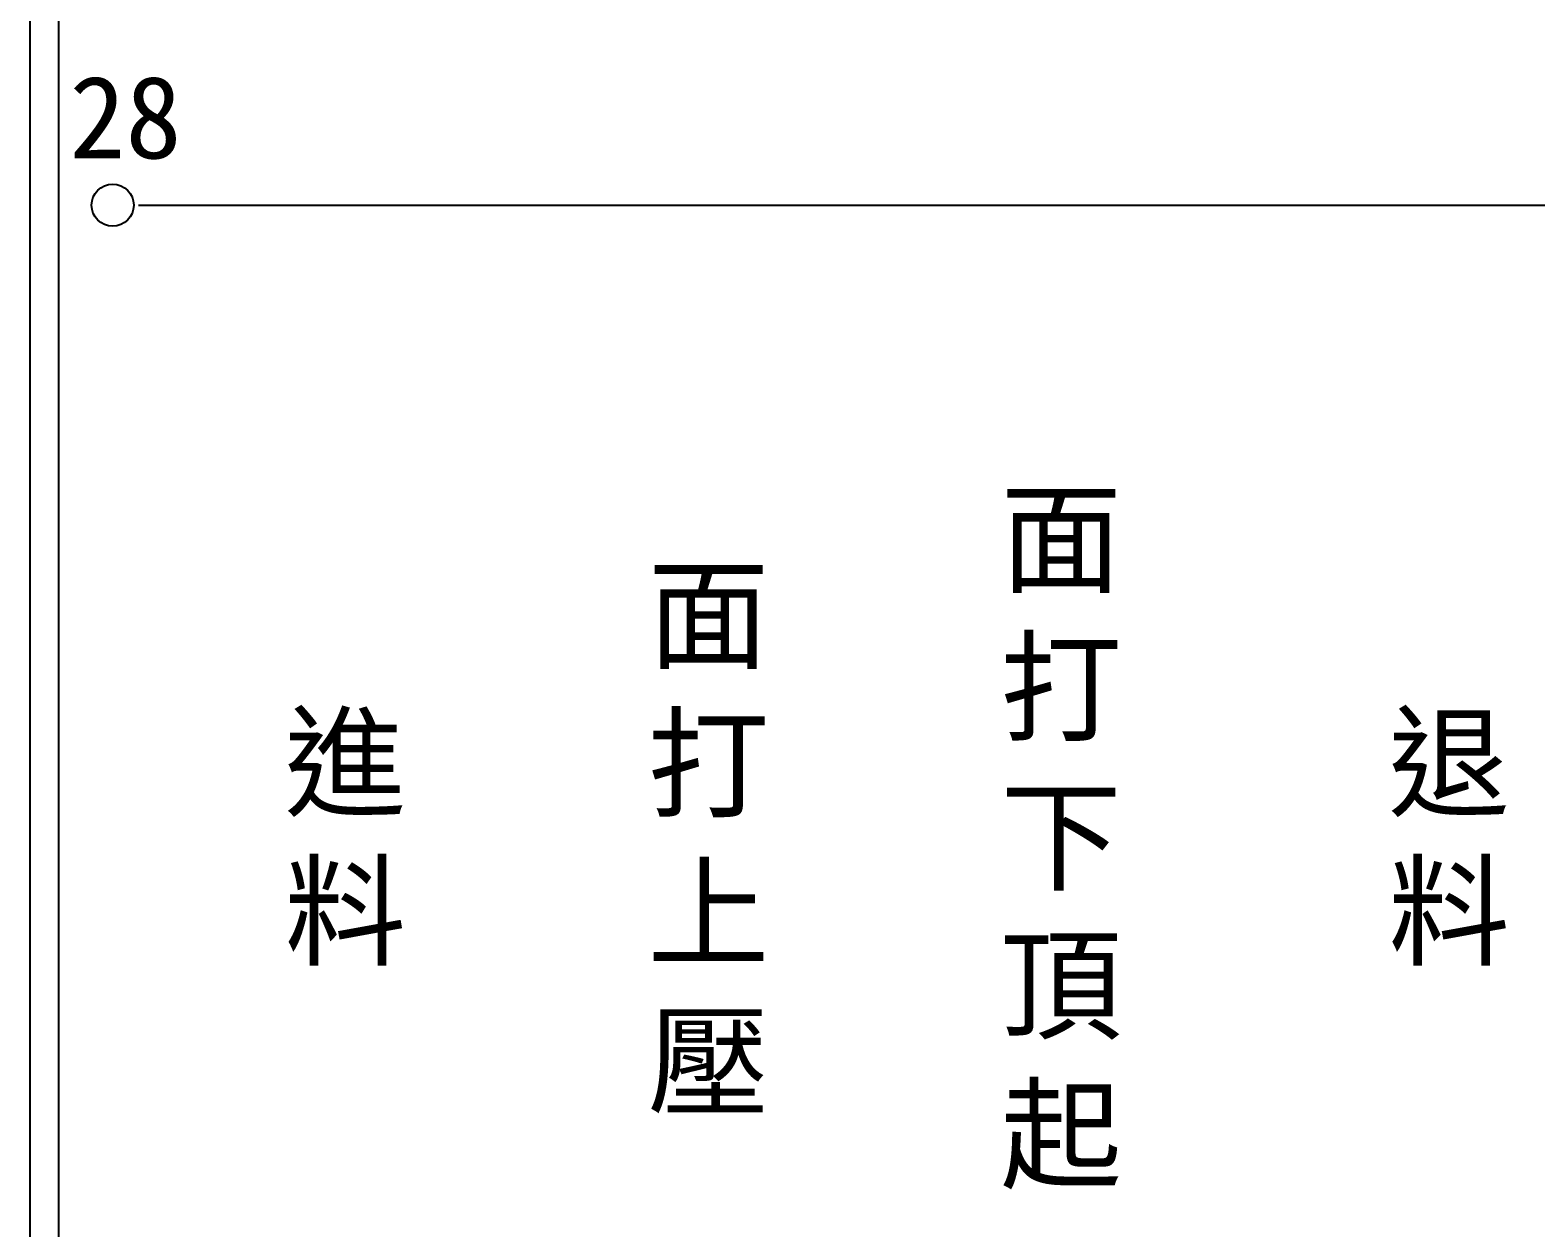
# Model space of a CAD drawing. Extents: x 325 to 612, y 3 to 207.
# Drawn here: x 325.3 to 391.1, y 55.3 to 107.6 of the extents above; entities that cross this region are included whole.
import ezdxf

# ---------------------------------------------------------------- set-up
doc = ezdxf.new("R2010")
doc.units = 0
doc.layers.add('圖框層', color=7, linetype='CONTINUOUS')
doc.layers.add('標尺寸層', color=3, linetype='CONTINUOUS')
doc.styles.add('CNS', font='romanc.shx', dxfattribs={"bigfont": 'chineset.shx'})
doc.styles.add('STSL', font='KAIU.TTF')

msp = doc.modelspace()

# ---------------------------------------------------------------- linework, layer by layer
at = {"layer": '圖框層', "color": 7}
for p, q in [((325.319, 3), (325.319, 206.969)), ((326.569, 4.25), (326.569, 205.719))]:
    msp.add_line(p, q, dxfattribs=at)
at = {"layer": '標尺寸層', "color": 7}
msp.add_line((330.051, 99.958), (607.923, 99.958), dxfattribs=at)
msp.add_circle((328.925, 99.958), 0.92, dxfattribs=at)

# ---------------------------------------------------------------- texts
at = {"layer": '圖框層', "color": 4, "style": 'STSL'}
msp.add_text('28', height=3.6, dxfattribs=at).set_placement((327.035, 102))
at = {"layer": '標尺寸層', "color": 7, "char_height": 3.9, "width": 2.84806, "attachment_point": 5, "style": 'CNS'}
for s, insert in [('{\\fDFKai-SB|b0|i0|c136|p65;面打下頂起}', (370.342, 72.165)), ('{\\fDFKai-SB|b0|i0|c136|p65;面打上壓}', (354.94, 72.165)), ('{\\fDFKai-SB|b0|i0|c136|p65;進料}', (339.083, 72.165)), ('{\\fDFKai-SB|b0|i0|c136|p65;退料}', (387.282, 72.165))]:
    msp.add_mtext(s, dxfattribs=dict(at, insert=insert))

doc.saveas('drawing.dxf')
